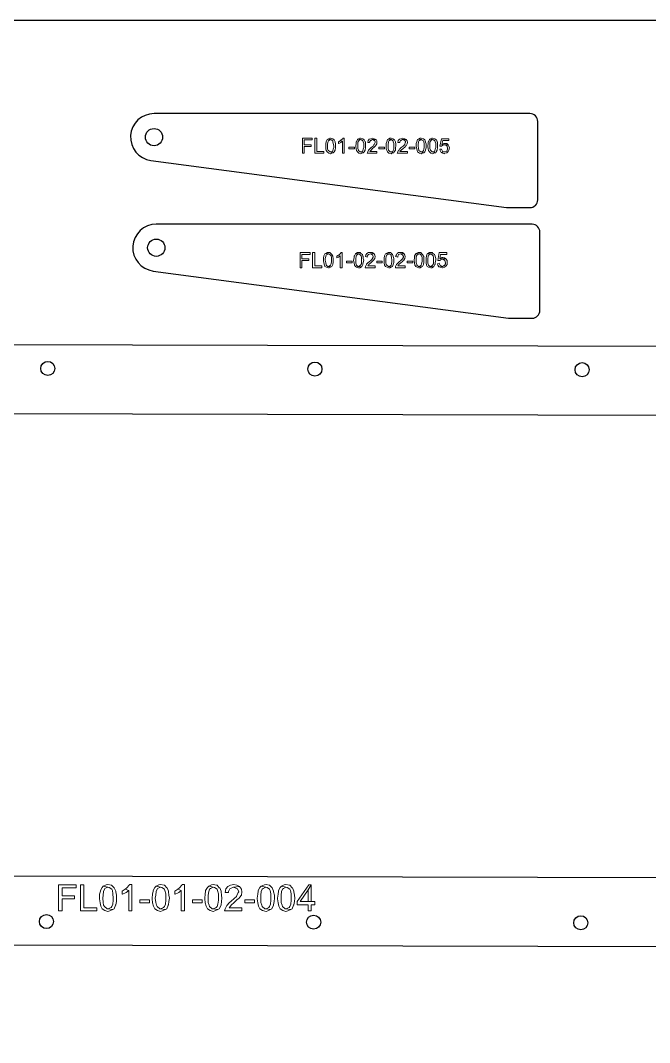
# Model space of a CAD drawing. Header units: millimetres. Extents: x 977 to 12288, y -94 to 5752.
# Drawn here: x 3101 to 3503, y 1207 to 1859 of the extents above; entities that cross this region are included whole.
import ezdxf

# ---------------------------------------------------------------- set-up
doc = ezdxf.new("R2010")
doc.units = ezdxf.units.MM

msp = doc.modelspace()

# ---------------------------------------------------------------- linework, layer by layer
at = {"color": 7, "linetype": 'Continuous', "lineweight": 25}
for p, q in [((3426.73050731, 1799.53719678), (3186.73050731, 1799.53719678)), ((3431.73050731, 1744.53719678), (3431.73050731, 1794.53719678)), ((3184.75659624, 1769.66764147), (3411.73050731, 1739.53719678)), ((3411.73050731, 1739.53719678), (3426.73050731, 1739.53719678)), ((3428.17202571, 1728.94199009), (3188.17202571, 1728.94199009)), ((3433.17202571, 1673.94199009), (3433.17202571, 1723.94199009)), ((3186.19811465, 1699.07243478), (3413.17202571, 1668.94199009)), ((3413.17202571, 1668.94199009), (3428.17202571, 1668.94199009)), ((3640.72123993, 1650.64491551), (2772.72366534, 1652.69686653)), ((3596.61734693, 1606.74905441), (2816.61952644, 1608.59297352)), ((2815.92214678, 1313.59379783), (3595.91996726, 1311.74987871)), ((2771.81825377, 1269.69793672), (3639.81582836, 1267.64598571))]:
    msp.add_line(p, q, dxfattribs=at)
msp.add_lwpolyline([(4483.71602095, 1859.03641665), (2673.53475737, 1859.03641665), (2673.53475737, 1206.52011083)])
at = {"color": 4, "lineweight": 0}
for points in [[(3287.64730736, 1783.84124262), (3281.44250691, 1783.84124262), (3281.44250691, 1774.25200556), (3282.57065244, 1774.25200556), (3282.57065244, 1778.48255132), (3287.08323459, 1778.48255132), (3287.08323459, 1779.61069686), (3282.57065244, 1779.61069686), (3282.57065244, 1782.71309709), (3287.64730736, 1782.71309709)], [(3290.74970758, 1783.84124262), (3289.33952566, 1783.84124262), (3289.33952566, 1774.25200556), (3295.26228973, 1774.25200556), (3295.26228973, 1775.3801511), (3290.74970758, 1775.3801511)], [(3297.80061719, 1783.27716985), (3297.23654442, 1782.99513347), (3296.67247165, 1781.58495155), (3296.67247165, 1781.58495155), (3296.39043526, 1780.45680601), (3296.39043526, 1779.04662409), (3296.39043526, 1778.48255132), (3296.39043526, 1777.0723694), (3296.67247165, 1775.94422387), (3297.23654442, 1775.09811471), (3298.36468995, 1774.25200556), (3299.49283549, 1773.96996918), (3300.05690826, 1774.25200556), (3301.1850538, 1774.53404195), (3299.49283549, 1775.09811471), (3299.21079911, 1775.09811471), (3298.08265357, 1775.94422387), (3297.80061719, 1776.22626025), (3297.5185808, 1777.35440579), (3297.5185808, 1779.04662409), (3297.5185808, 1779.89273325), (3297.80061719, 1781.30291517), (3298.08265357, 1782.14902432), (3298.36468995, 1782.4310607), (3299.49283549, 1782.99513347)], [(3299.49283549, 1783.84124262), (3298.92876272, 1783.84124262), (3297.80061719, 1783.27716985), (3299.49283549, 1782.99513347), (3299.77487187, 1782.71309709), (3300.90301741, 1782.14902432), (3300.90301741, 1781.58495155), (3301.1850538, 1780.45680601), (3301.46709018, 1779.04662409), (3301.46709018, 1777.91847856), (3301.1850538, 1776.79033302), (3300.90301741, 1775.94422387), (3300.62098103, 1775.3801511), (3299.49283549, 1775.09811471), (3301.1850538, 1774.53404195), (3301.74912656, 1775.09811471), (3302.31319933, 1776.22626025), (3302.31319933, 1776.50829664), (3302.59523572, 1777.63644217), (3302.59523572, 1779.04662409), (3302.59523572, 1780.17476963), (3302.31319933, 1781.30291517), (3302.31319933, 1781.58495155), (3301.74912656, 1782.71309709), (3301.74912656, 1782.71309709), (3300.90301741, 1783.55920624), (3300.62098103, 1783.55920624)], [(3305.69763594, 1782.14902432), (3304.56949041, 1781.58495155), (3304.56949041, 1780.45680601), (3304.85152679, 1780.45680601), (3305.97967233, 1781.02087878), (3305.97967233, 1781.02087878), (3307.10781786, 1781.86698793)], [(3308.2359634, 1783.84124262), (3307.38985425, 1783.84124262), (3307.38985425, 1783.55920624), (3306.26170871, 1782.71309709), (3305.69763594, 1782.14902432), (3307.10781786, 1781.86698793), (3307.10781786, 1774.25200556), (3308.2359634, 1774.25200556)], [(3316.97909131, 1783.27716985), (3316.69705492, 1782.99513347), (3316.13298215, 1781.58495155), (3315.85094577, 1781.58495155), (3315.85094577, 1780.45680601), (3315.56890939, 1779.04662409), (3315.56890939, 1778.48255132), (3315.85094577, 1777.0723694), (3316.13298215, 1775.94422387), (3316.69705492, 1775.09811471), (3317.54316408, 1774.25200556), (3318.67130961, 1773.96996918), (3319.51741876, 1774.25200556), (3320.36352792, 1774.53404195), (3318.67130961, 1775.09811471), (3318.38927323, 1775.09811471), (3317.26112769, 1775.94422387), (3317.26112769, 1776.22626025), (3316.97909131, 1777.35440579), (3316.97909131, 1779.04662409), (3316.97909131, 1779.89273325), (3316.97909131, 1781.30291517), (3317.54316408, 1782.14902432), (3317.54316408, 1782.4310607), (3318.67130961, 1782.99513347)], [(3318.67130961, 1783.84124262), (3318.10723684, 1783.84124262), (3316.97909131, 1783.27716985), (3318.67130961, 1782.99513347), (3319.23538238, 1782.71309709), (3320.08149153, 1782.14902432), (3320.36352792, 1781.58495155), (3320.6455643, 1780.45680601), (3320.6455643, 1779.04662409), (3320.6455643, 1777.91847856), (3320.36352792, 1776.79033302), (3320.08149153, 1775.94422387), (3319.79945515, 1775.3801511), (3318.67130961, 1775.09811471), (3320.36352792, 1774.53404195), (3320.92760069, 1775.09811471), (3321.49167345, 1776.22626025), (3321.49167345, 1776.50829664), (3321.77370984, 1777.63644217), (3321.77370984, 1779.04662409), (3321.77370984, 1780.17476963), (3321.77370984, 1781.30291517), (3321.49167345, 1781.58495155), (3320.92760069, 1782.71309709), (3320.92760069, 1782.71309709), (3320.08149153, 1783.55920624), (3320.08149153, 1783.55920624)], [(3328.54258306, 1782.99513347), (3326.28629198, 1782.99513347), (3326.56832837, 1782.99513347), (3327.41443752, 1782.4310607), (3327.6964739, 1782.4310607), (3327.97851029, 1781.30291517), (3327.97851029, 1781.02087878), (3327.41443752, 1779.89273325), (3327.13240114, 1779.61069686), (3326.56832837, 1778.76458771), (3325.44018283, 1777.91847856), (3324.59407368, 1777.0723694), (3323.74796453, 1776.22626025), (3323.74796453, 1776.22626025), (3323.18389176, 1775.09811471), (3322.90185537, 1774.25200556), (3329.10665583, 1774.25200556), (3329.10665583, 1775.3801511), (3324.59407368, 1775.3801511), (3325.15814645, 1775.94422387), (3325.44018283, 1776.22626025), (3326.28629198, 1777.35440579), (3326.28629198, 1777.35440579), (3327.41443752, 1778.20051494), (3328.26054667, 1779.04662409), (3328.26054667, 1779.04662409), (3329.10665583, 1780.17476963), (3329.10665583, 1781.30291517), (3329.10665583, 1782.14902432)], [(3326.28629198, 1783.84124262), (3325.15814645, 1783.55920624), (3324.03000091, 1783.27716985), (3323.46592814, 1782.4310607), (3323.18389176, 1781.02087878), (3324.31203729, 1781.02087878), (3324.31203729, 1781.30291517), (3324.87611006, 1782.4310607), (3325.15814645, 1782.4310607), (3326.28629198, 1782.99513347), (3328.54258306, 1782.99513347), (3327.41443752, 1783.55920624)], [(3336.43960181, 1783.27716985), (3335.87552904, 1782.99513347), (3335.31145628, 1781.58495155), (3335.31145628, 1781.58495155), (3335.02941989, 1780.45680601), (3335.02941989, 1779.04662409), (3335.02941989, 1778.48255132), (3335.02941989, 1777.0723694), (3335.31145628, 1775.94422387), (3335.87552904, 1775.09811471), (3336.7216382, 1774.25200556), (3338.13182012, 1773.96996918), (3338.69589289, 1774.25200556), (3339.82403842, 1774.53404195), (3338.13182012, 1775.09811471), (3337.56774735, 1775.09811471), (3336.7216382, 1775.94422387), (3336.43960181, 1776.22626025), (3336.15756543, 1777.35440579), (3336.15756543, 1779.04662409), (3336.15756543, 1779.89273325), (3336.43960181, 1781.30291517), (3336.7216382, 1782.14902432), (3337.00367458, 1782.4310607), (3338.13182012, 1782.99513347)], [(3338.13182012, 1783.84124262), (3337.28571097, 1783.84124262), (3336.43960181, 1783.27716985), (3338.13182012, 1782.99513347), (3338.4138565, 1782.71309709), (3339.54200204, 1782.14902432), (3339.54200204, 1781.58495155), (3339.82403842, 1780.45680601), (3339.82403842, 1779.04662409), (3339.82403842, 1777.91847856), (3339.82403842, 1776.79033302), (3339.54200204, 1775.94422387), (3339.25996565, 1775.3801511), (3338.13182012, 1775.09811471), (3339.82403842, 1774.53404195), (3340.10607481, 1775.09811471), (3340.95218396, 1776.22626025), (3340.95218396, 1776.50829664), (3340.95218396, 1777.63644217), (3341.23422034, 1779.04662409), (3341.23422034, 1780.17476963), (3340.95218396, 1781.30291517), (3340.95218396, 1781.58495155), (3340.38811119, 1782.71309709), (3340.38811119, 1782.71309709), (3339.25996565, 1783.55920624), (3339.25996565, 1783.55920624)], [(3347.72105718, 1782.99513347), (3345.46476611, 1782.99513347), (3345.74680249, 1782.99513347), (3346.87494803, 1782.4310607), (3346.87494803, 1782.4310607), (3347.43902079, 1781.30291517), (3347.15698441, 1781.02087878), (3346.87494803, 1779.89273325), (3346.59291164, 1779.61069686), (3345.74680249, 1778.76458771), (3344.61865695, 1777.91847856), (3343.7725478, 1777.0723694), (3343.20847503, 1776.22626025), (3342.92643865, 1776.22626025), (3342.36236588, 1775.09811471), (3342.0803295, 1774.25200556), (3348.56716633, 1774.25200556), (3348.56716633, 1775.3801511), (3343.7725478, 1775.3801511), (3344.33662057, 1775.94422387), (3344.61865695, 1776.22626025), (3345.74680249, 1777.35440579), (3345.74680249, 1777.35440579), (3346.87494803, 1778.20051494), (3347.43902079, 1779.04662409), (3347.72105718, 1779.04662409), (3348.28512995, 1780.17476963), (3348.56716633, 1781.30291517), (3348.28512995, 1782.14902432)], [(3345.46476611, 1783.84124262), (3344.33662057, 1783.55920624), (3343.49051142, 1783.27716985), (3342.64440226, 1782.4310607), (3342.36236588, 1781.02087878), (3343.7725478, 1781.02087878), (3343.7725478, 1781.30291517), (3344.05458418, 1782.4310607), (3344.33662057, 1782.4310607), (3345.46476611, 1782.99513347), (3347.72105718, 1782.99513347), (3346.87494803, 1783.55920624)], [(3355.61807593, 1783.27716985), (3355.05400317, 1782.99513347), (3354.4899304, 1781.58495155), (3354.4899304, 1781.58495155), (3354.20789401, 1780.45680601), (3354.20789401, 1779.04662409), (3354.20789401, 1778.48255132), (3354.4899304, 1777.0723694), (3354.77196678, 1775.94422387), (3355.05400317, 1775.09811471), (3356.1821487, 1774.25200556), (3357.31029424, 1773.96996918), (3357.87436701, 1774.25200556), (3359.00251254, 1774.53404195), (3357.31029424, 1775.09811471), (3357.02825786, 1775.09811471), (3355.90011232, 1775.94422387), (3355.90011232, 1776.22626025), (3355.61807593, 1777.35440579), (3355.33603955, 1779.04662409), (3355.33603955, 1779.89273325), (3355.61807593, 1781.30291517), (3355.90011232, 1782.14902432), (3356.1821487, 1782.4310607), (3357.31029424, 1782.99513347)], [(3357.31029424, 1783.84124262), (3356.74622147, 1783.84124262), (3355.61807593, 1783.27716985), (3357.31029424, 1782.99513347), (3357.59233062, 1782.71309709), (3358.72047616, 1782.14902432), (3359.00251254, 1781.58495155), (3359.28454893, 1780.45680601), (3359.28454893, 1779.04662409), (3359.28454893, 1777.91847856), (3359.00251254, 1776.79033302), (3358.72047616, 1775.94422387), (3358.43843978, 1775.3801511), (3357.31029424, 1775.09811471), (3359.00251254, 1774.53404195), (3359.56658531, 1775.09811471), (3360.13065808, 1776.22626025), (3360.13065808, 1776.50829664), (3360.41269446, 1777.63644217), (3360.41269446, 1779.04662409), (3360.41269446, 1780.17476963), (3360.13065808, 1781.30291517), (3360.13065808, 1781.58495155), (3359.56658531, 1782.71309709), (3359.56658531, 1782.71309709), (3358.72047616, 1783.55920624), (3358.43843978, 1783.55920624)], [(3362.95102192, 1783.27716985), (3362.66898554, 1782.99513347), (3362.10491277, 1781.58495155), (3361.82287639, 1781.58495155), (3361.82287639, 1780.45680601), (3361.54084, 1779.04662409), (3361.54084, 1778.48255132), (3361.82287639, 1777.0723694), (3362.10491277, 1775.94422387), (3362.66898554, 1775.09811471), (3363.51509469, 1774.25200556), (3364.64324023, 1773.96996918), (3365.48934938, 1774.25200556), (3366.61749492, 1774.53404195), (3364.64324023, 1775.09811471), (3364.36120384, 1775.09811471), (3363.51509469, 1775.94422387), (3363.23305831, 1776.22626025), (3362.95102192, 1777.35440579), (3362.95102192, 1779.04662409), (3362.95102192, 1779.89273325), (3362.95102192, 1781.30291517), (3363.51509469, 1782.14902432), (3363.51509469, 1782.4310607), (3364.64324023, 1782.99513347)], [(3364.64324023, 1783.84124262), (3364.07916746, 1783.84124262), (3362.95102192, 1783.27716985), (3364.64324023, 1782.99513347), (3365.207313, 1782.71309709), (3366.05342215, 1782.14902432), (3366.33545853, 1781.58495155), (3366.61749492, 1780.45680601), (3366.61749492, 1779.04662409), (3366.61749492, 1777.91847856), (3366.33545853, 1776.79033302), (3366.05342215, 1775.94422387), (3365.77138576, 1775.3801511), (3364.64324023, 1775.09811471), (3366.61749492, 1774.53404195), (3366.8995313, 1775.09811471), (3367.46360407, 1776.22626025), (3367.46360407, 1776.50829664), (3367.74564045, 1777.63644217), (3367.74564045, 1779.04662409), (3367.74564045, 1780.17476963), (3367.74564045, 1781.30291517), (3367.46360407, 1781.58495155), (3367.18156768, 1782.71309709), (3366.8995313, 1782.71309709), (3366.05342215, 1783.55920624), (3366.05342215, 1783.55920624)], [(3375.07858644, 1783.55920624), (3370.28396791, 1783.55920624), (3369.15582237, 1778.76458771), (3370.28396791, 1778.76458771), (3371.13007706, 1779.32866048), (3372.2582226, 1779.61069686), (3374.51451367, 1779.61069686), (3370.56600429, 1779.89273325), (3371.13007706, 1782.4310607), (3375.07858644, 1782.4310607)], [(3311.05632724, 1777.0723694), (3311.05632724, 1778.20051494), (3314.72280023, 1778.20051494), (3314.72280023, 1777.0723694), (3311.05632724, 1777.0723694)], [(3330.23480136, 1777.0723694), (3330.23480136, 1778.20051494), (3333.90127436, 1778.20051494), (3333.90127436, 1777.0723694), (3330.23480136, 1777.0723694)], [(3349.69531187, 1777.0723694), (3349.69531187, 1778.20051494), (3353.36178486, 1778.20051494), (3353.36178486, 1777.0723694), (3349.69531187, 1777.0723694)], [(3370.28396791, 1776.79033302), (3369.15582237, 1776.79033302), (3369.43785876, 1775.94422387), (3370.00193153, 1774.81607833), (3372.2582226, 1775.09811471), (3371.97618621, 1775.09811471), (3370.84804068, 1775.3801511), (3370.84804068, 1775.66218748)], [(3374.51451367, 1779.61069686), (3372.2582226, 1779.61069686), (3372.54025898, 1779.61069686), (3373.66840452, 1779.04662409), (3373.9504409, 1778.76458771), (3374.23247729, 1777.35440579), (3374.23247729, 1776.79033302), (3373.66840452, 1775.66218748), (3373.38636814, 1775.3801511), (3372.2582226, 1775.09811471), (3370.00193153, 1774.81607833), (3370.84804068, 1774.25200556), (3372.2582226, 1773.96996918), (3372.54025898, 1774.25200556), (3373.66840452, 1774.53404195), (3374.51451367, 1775.3801511), (3375.07858644, 1776.22626025), (3375.36062282, 1777.63644217), (3375.07858644, 1778.76458771)], [(3372.54025898, 1780.45680601), (3371.69414983, 1780.45680601), (3370.56600429, 1779.89273325), (3374.51451367, 1779.61069686), (3373.66840452, 1780.45680601)], [(3286.51916182, 1710.79381913), (3280.03232498, 1710.79381913), (3280.03232498, 1701.20458207), (3281.16047052, 1701.20458207), (3281.16047052, 1705.71716422), (3285.67305267, 1705.71716422), (3285.67305267, 1706.84530975), (3281.16047052, 1706.84530975), (3281.16047052, 1709.66567359), (3286.51916182, 1709.66567359)], [(3289.33952566, 1710.79381913), (3287.92934374, 1710.79381913), (3287.92934374, 1701.20458207), (3293.85210781, 1701.20458207), (3293.85210781, 1702.33272761), (3289.33952566, 1702.33272761)], [(3296.39043526, 1710.22974636), (3295.8263625, 1709.94770998), (3295.26228973, 1708.81956444), (3295.26228973, 1708.53752806), (3294.98025334, 1707.40938252), (3294.98025334, 1705.9992006), (3294.98025334, 1705.71716422), (3295.26228973, 1704.3069823), (3295.54432611, 1702.89680037), (3295.8263625, 1702.05069122), (3296.95450803, 1701.48661845), (3298.08265357, 1701.20458207), (3298.64672634, 1701.20458207), (3299.77487187, 1701.76865484), (3298.08265357, 1702.05069122), (3297.80061719, 1702.05069122), (3296.67247165, 1702.89680037), (3296.67247165, 1703.17883676), (3296.39043526, 1704.3069823), (3296.10839888, 1705.9992006), (3296.10839888, 1707.12734614), (3296.39043526, 1708.25549167), (3296.67247165, 1709.38363721), (3296.95450803, 1709.38363721), (3298.08265357, 1709.94770998)], [(3298.08265357, 1710.79381913), (3297.5185808, 1710.79381913), (3296.39043526, 1710.22974636), (3298.08265357, 1709.94770998), (3298.36468995, 1709.94770998), (3299.49283549, 1709.10160083), (3299.77487187, 1708.81956444), (3300.05690826, 1707.69141891), (3300.05690826, 1705.9992006), (3300.05690826, 1705.15309145), (3299.77487187, 1703.74290953), (3299.49283549, 1702.89680037), (3299.21079911, 1702.61476399), (3298.08265357, 1702.05069122), (3299.77487187, 1701.76865484), (3300.33894464, 1702.05069122), (3300.90301741, 1703.17883676), (3300.90301741, 1703.46087314), (3301.1850538, 1704.58901868), (3301.1850538, 1705.9992006), (3301.1850538, 1707.12734614), (3300.90301741, 1708.25549167), (3300.90301741, 1708.53752806), (3300.33894464, 1709.66567359), (3300.33894464, 1709.66567359), (3299.49283549, 1710.51178275), (3299.21079911, 1710.79381913)], [(3306.82578148, 1710.79381913), (3305.97967233, 1710.79381913), (3305.97967233, 1710.51178275), (3305.13356317, 1709.66567359), (3304.56949041, 1709.10160083), (3305.69763594, 1708.81956444), (3305.69763594, 1701.20458207), (3306.82578148, 1701.20458207)], [(3315.56890939, 1710.22974636), (3315.286873, 1709.94770998), (3314.72280023, 1708.81956444), (3314.44076385, 1708.53752806), (3314.44076385, 1707.40938252), (3314.15872747, 1705.9992006), (3314.15872747, 1705.71716422), (3314.44076385, 1704.3069823), (3314.72280023, 1702.89680037), (3315.286873, 1702.05069122), (3316.13298215, 1701.48661845), (3317.26112769, 1701.20458207), (3318.10723684, 1701.20458207), (3319.23538238, 1701.76865484), (3317.26112769, 1702.05069122), (3316.97909131, 1702.05069122), (3316.13298215, 1702.89680037), (3315.85094577, 1703.17883676), (3315.56890939, 1704.3069823), (3315.56890939, 1705.9992006), (3315.56890939, 1707.12734614), (3315.85094577, 1708.25549167), (3316.13298215, 1709.38363721), (3316.41501854, 1709.38363721), (3317.26112769, 1709.94770998)], [(3317.26112769, 1710.79381913), (3316.69705492, 1710.79381913), (3315.56890939, 1710.22974636), (3317.26112769, 1709.94770998), (3317.82520046, 1709.94770998), (3318.67130961, 1709.10160083), (3318.953346, 1708.81956444), (3319.23538238, 1707.69141891), (3319.23538238, 1705.9992006), (3319.23538238, 1705.15309145), (3319.23538238, 1703.74290953), (3318.67130961, 1702.89680037), (3318.38927323, 1702.61476399), (3317.26112769, 1702.05069122), (3319.23538238, 1701.76865484), (3319.51741876, 1702.05069122), (3320.08149153, 1703.17883676), (3320.08149153, 1703.46087314), (3320.36352792, 1704.58901868), (3320.6455643, 1705.9992006), (3320.36352792, 1707.12734614), (3320.36352792, 1708.25549167), (3320.08149153, 1708.53752806), (3319.79945515, 1709.66567359), (3319.79945515, 1709.66567359), (3318.67130961, 1710.51178275), (3318.67130961, 1710.79381913)], [(3327.13240114, 1710.22974636), (3324.87611006, 1709.94770998), (3325.15814645, 1709.94770998), (3326.28629198, 1709.38363721), (3326.28629198, 1709.38363721), (3326.56832837, 1708.25549167), (3326.56832837, 1707.97345529), (3326.0042556, 1706.84530975), (3326.0042556, 1706.56327337), (3325.15814645, 1705.71716422), (3324.03000091, 1704.87105506), (3323.18389176, 1704.3069823), (3322.33778261, 1703.46087314), (3322.33778261, 1703.17883676), (3321.77370984, 1702.05069122), (3321.49167345, 1701.20458207), (3327.97851029, 1701.20458207), (3327.97851029, 1702.33272761), (3323.18389176, 1702.33272761), (3323.74796453, 1703.17883676), (3324.03000091, 1703.46087314), (3325.15814645, 1704.3069823), (3325.15814645, 1704.3069823), (3326.0042556, 1705.15309145), (3326.85036475, 1705.9992006), (3326.85036475, 1705.9992006), (3327.6964739, 1707.12734614), (3327.97851029, 1708.25549167), (3327.6964739, 1709.10160083)], [(3324.87611006, 1710.79381913), (3323.74796453, 1710.79381913), (3322.61981899, 1710.22974636), (3322.05574622, 1709.38363721), (3321.77370984, 1708.25549167), (3322.90185537, 1707.97345529), (3322.90185537, 1708.53752806), (3323.46592814, 1709.38363721), (3323.74796453, 1709.66567359), (3324.87611006, 1709.94770998), (3327.13240114, 1710.22974636), (3326.0042556, 1710.79381913)], [(3335.02941989, 1710.22974636), (3334.46534712, 1709.94770998), (3333.90127436, 1708.81956444), (3333.90127436, 1708.53752806), (3333.61923797, 1707.40938252), (3333.61923797, 1705.9992006), (3333.61923797, 1705.71716422), (3333.61923797, 1704.3069823), (3333.90127436, 1702.89680037), (3334.46534712, 1702.05069122), (3335.59349266, 1701.48661845), (3336.7216382, 1701.20458207), (3337.28571097, 1701.20458207), (3338.4138565, 1701.76865484), (3336.7216382, 1702.05069122), (3336.43960181, 1702.05069122), (3335.31145628, 1702.89680037), (3335.02941989, 1703.17883676), (3334.74738351, 1704.3069823), (3334.74738351, 1705.9992006), (3334.74738351, 1707.12734614), (3335.02941989, 1708.25549167), (3335.31145628, 1709.38363721), (3335.59349266, 1709.38363721), (3336.7216382, 1709.94770998)], [(3336.7216382, 1710.79381913), (3336.15756543, 1710.79381913), (3335.02941989, 1710.22974636), (3336.7216382, 1709.94770998), (3337.00367458, 1709.94770998), (3338.13182012, 1709.10160083), (3338.13182012, 1708.81956444), (3338.4138565, 1707.69141891), (3338.69589289, 1705.9992006), (3338.69589289, 1705.15309145), (3338.4138565, 1703.74290953), (3338.13182012, 1702.89680037), (3337.84978373, 1702.61476399), (3336.7216382, 1702.05069122), (3338.4138565, 1701.76865484), (3338.97792927, 1702.05069122), (3339.54200204, 1703.17883676), (3339.54200204, 1703.46087314), (3339.82403842, 1704.58901868), (3339.82403842, 1705.9992006), (3339.82403842, 1707.12734614), (3339.54200204, 1708.25549167), (3339.54200204, 1708.53752806), (3338.97792927, 1709.66567359), (3338.97792927, 1709.66567359), (3338.13182012, 1710.51178275), (3337.84978373, 1710.79381913)], [(3344.05458418, 1710.79381913), (3342.92643865, 1710.79381913), (3342.0803295, 1710.22974636), (3341.51625673, 1709.38363721), (3340.95218396, 1708.25549167), (3342.36236588, 1707.97345529), (3342.36236588, 1708.53752806), (3342.92643865, 1709.38363721), (3342.92643865, 1709.66567359), (3344.05458418, 1709.94770998), (3346.31087526, 1710.22974636), (3345.46476611, 1710.79381913)], [(3346.31087526, 1710.22974636), (3344.05458418, 1709.94770998), (3344.33662057, 1709.94770998), (3345.46476611, 1709.38363721), (3345.46476611, 1709.38363721), (3346.02883887, 1708.25549167), (3346.02883887, 1707.97345529), (3345.46476611, 1706.84530975), (3345.18272972, 1706.56327337), (3344.33662057, 1705.71716422), (3343.20847503, 1704.87105506), (3342.64440226, 1704.3069823), (3341.79829311, 1703.46087314), (3341.51625673, 1703.17883676), (3340.95218396, 1702.05069122), (3340.95218396, 1701.20458207), (3347.15698441, 1701.20458207), (3347.15698441, 1702.33272761), (3342.36236588, 1702.33272761), (3342.92643865, 1703.17883676), (3343.20847503, 1703.46087314), (3344.33662057, 1704.3069823), (3344.33662057, 1704.3069823), (3345.46476611, 1705.15309145), (3346.02883887, 1705.9992006), (3346.31087526, 1705.9992006), (3346.87494803, 1707.12734614), (3347.15698441, 1708.25549167), (3346.87494803, 1709.10160083)], [(3354.20789401, 1710.22974636), (3353.92585763, 1709.94770998), (3353.07974848, 1708.81956444), (3353.07974848, 1708.53752806), (3353.07974848, 1707.40938252), (3352.79771209, 1705.9992006), (3352.79771209, 1705.71716422), (3353.07974848, 1704.3069823), (3353.36178486, 1702.89680037), (3353.92585763, 1702.05069122), (3354.77196678, 1701.48661845), (3355.90011232, 1701.20458207), (3356.74622147, 1701.20458207), (3357.59233062, 1701.76865484), (3355.90011232, 1702.05069122), (3355.61807593, 1702.05069122), (3354.4899304, 1702.89680037), (3354.4899304, 1703.17883676), (3354.20789401, 1704.3069823), (3354.20789401, 1705.9992006), (3354.20789401, 1707.12734614), (3354.20789401, 1708.25549167), (3354.77196678, 1709.38363721), (3354.77196678, 1709.38363721), (3355.90011232, 1709.94770998)], [(3355.90011232, 1710.79381913), (3355.33603955, 1710.79381913), (3354.20789401, 1710.22974636), (3355.90011232, 1709.94770998), (3356.46418509, 1709.94770998), (3357.31029424, 1709.10160083), (3357.59233062, 1708.81956444), (3357.87436701, 1707.69141891), (3357.87436701, 1705.9992006), (3357.87436701, 1705.15309145), (3357.59233062, 1703.74290953), (3357.31029424, 1702.89680037), (3357.02825786, 1702.61476399), (3355.90011232, 1702.05069122), (3357.59233062, 1701.76865484), (3358.15640339, 1702.05069122), (3358.72047616, 1703.17883676), (3358.72047616, 1703.46087314), (3359.00251254, 1704.58901868), (3359.00251254, 1705.9992006), (3359.00251254, 1707.12734614), (3359.00251254, 1708.25549167), (3358.72047616, 1708.53752806), (3358.15640339, 1709.66567359), (3358.15640339, 1709.66567359), (3357.31029424, 1710.51178275), (3357.31029424, 1710.79381913)], [(3361.54084, 1710.22974636), (3361.25880362, 1709.94770998), (3360.69473085, 1708.81956444), (3360.69473085, 1708.53752806), (3360.41269446, 1707.40938252), (3360.41269446, 1705.9992006), (3360.41269446, 1705.71716422), (3360.41269446, 1704.3069823), (3360.69473085, 1702.89680037), (3361.25880362, 1702.05069122), (3362.10491277, 1701.48661845), (3363.51509469, 1701.20458207), (3364.07916746, 1701.20458207), (3365.207313, 1701.76865484), (3363.51509469, 1702.05069122), (3362.95102192, 1702.05069122), (3362.10491277, 1702.89680037), (3361.82287639, 1703.17883676), (3361.54084, 1704.3069823), (3361.54084, 1705.9992006), (3361.54084, 1707.12734614), (3361.82287639, 1708.25549167), (3362.10491277, 1709.38363721), (3362.38694915, 1709.38363721), (3363.51509469, 1709.94770998)], [(3363.51509469, 1710.79381913), (3362.66898554, 1710.79381913), (3361.54084, 1710.22974636), (3363.51509469, 1709.94770998), (3363.79713107, 1709.94770998), (3364.64324023, 1709.10160083), (3364.92527661, 1708.81956444), (3365.207313, 1707.69141891), (3365.207313, 1705.9992006), (3365.207313, 1705.15309145), (3365.207313, 1703.74290953), (3364.64324023, 1702.89680037), (3364.36120384, 1702.61476399), (3363.51509469, 1702.05069122), (3365.207313, 1701.76865484), (3365.48934938, 1702.05069122), (3366.05342215, 1703.17883676), (3366.33545853, 1703.46087314), (3366.33545853, 1704.58901868), (3366.61749492, 1705.9992006), (3366.61749492, 1707.12734614), (3366.33545853, 1708.25549167), (3366.33545853, 1708.53752806), (3365.77138576, 1709.66567359), (3365.77138576, 1709.66567359), (3364.64324023, 1710.51178275), (3364.64324023, 1710.79381913)], [(3373.66840452, 1710.79381913), (3368.87378599, 1710.79381913), (3368.02767684, 1705.71716422), (3369.15582237, 1705.71716422), (3369.71989514, 1706.28123698), (3370.84804068, 1706.56327337), (3373.10433175, 1706.84530975), (3369.15582237, 1707.12734614), (3369.71989514, 1709.66567359), (3373.66840452, 1709.66567359)], [(3304.56949041, 1709.10160083), (3303.44134487, 1708.53752806), (3303.44134487, 1707.40938252), (3303.44134487, 1707.40938252), (3304.56949041, 1707.97345529), (3304.56949041, 1707.97345529), (3305.69763594, 1708.81956444)], [(3309.64614532, 1704.3069823), (3309.64614532, 1705.43512783), (3313.31261831, 1705.43512783), (3313.31261831, 1704.3069823), (3309.64614532, 1704.3069823)], [(3329.10665583, 1704.3069823), (3329.10665583, 1705.43512783), (3332.49109243, 1705.43512783), (3332.49109243, 1704.3069823), (3329.10665583, 1704.3069823)], [(3348.28512995, 1704.3069823), (3348.28512995, 1705.43512783), (3351.95160294, 1705.43512783), (3351.95160294, 1704.3069823), (3348.28512995, 1704.3069823)], [(3368.87378599, 1704.02494591), (3367.74564045, 1703.74290953), (3368.02767684, 1702.89680037), (3368.5917496, 1701.76865484), (3370.84804068, 1702.05069122), (3370.84804068, 1702.05069122), (3369.71989514, 1702.61476399), (3369.43785876, 1702.61476399)], [(3373.10433175, 1706.84530975), (3370.84804068, 1706.56327337), (3371.13007706, 1706.56327337), (3372.2582226, 1705.9992006), (3372.54025898, 1705.71716422), (3372.82229537, 1704.3069823), (3372.82229537, 1703.74290953), (3372.2582226, 1702.61476399), (3371.97618621, 1702.61476399), (3370.84804068, 1702.05069122), (3368.5917496, 1701.76865484), (3369.43785876, 1701.48661845), (3370.84804068, 1701.20458207), (3371.13007706, 1701.20458207), (3372.2582226, 1701.48661845), (3373.38636814, 1702.33272761), (3373.9504409, 1703.17883676), (3373.9504409, 1704.58901868), (3373.9504409, 1705.71716422)], [(3371.13007706, 1707.69141891), (3370.56600429, 1707.69141891), (3369.15582237, 1707.12734614), (3373.10433175, 1706.84530975), (3372.2582226, 1707.40938252)], [(3137.03987823, 1307.19975343), (3125.75842286, 1307.19975343), (3125.75842286, 1290.55960676), (3128.01471393, 1290.55960676), (3128.01471393, 1298.17458913), (3135.91173269, 1298.17458913), (3135.91173269, 1300.14884382), (3128.01471393, 1300.14884382), (3128.01471393, 1305.22549874), (3137.03987823, 1305.22549874)], [(3141.83449676, 1307.19975343), (3139.86024207, 1307.19975343), (3139.86024207, 1290.55960676), (3150.29558828, 1290.55960676), (3150.29558828, 1292.53386145), (3141.83449676, 1292.53386145)], [(3154.24409766, 1306.35364427), (3153.68002489, 1305.50753512), (3152.55187935, 1303.53328043), (3152.55187935, 1303.25124405), (3151.98780659, 1301.27698936), (3151.98780659, 1298.7386619), (3151.98780659, 1298.17458913), (3152.26984297, 1295.63626168), (3152.83391574, 1293.66200699), (3153.68002489, 1291.96978868), (3155.37224319, 1290.84164315), (3157.34649788, 1290.27757038), (3158.47464342, 1290.55960676), (3160.44889811, 1291.40571591), (3157.34649788, 1291.96978868), (3156.78242512, 1291.96978868), (3155.09020681, 1293.3799706), (3154.52613404, 1294.22607976), (3154.24409766, 1295.91829806), (3153.96206127, 1298.7386619), (3154.24409766, 1300.71291659), (3154.52613404, 1302.96920766), (3155.09020681, 1304.37938958), (3155.37224319, 1304.94346235), (3157.34649788, 1305.78957151)], [(3157.34649788, 1307.48178981), (3156.21835235, 1307.19975343), (3154.24409766, 1306.35364427), (3157.34649788, 1305.78957151), (3158.19260704, 1305.50753512), (3159.88482534, 1304.37938958), (3160.16686173, 1303.53328043), (3160.44889811, 1301.55902574), (3160.73093449, 1298.7386619), (3160.73093449, 1297.32847998), (3160.44889811, 1294.79015252), (3159.88482534, 1293.3799706), (3159.32075257, 1292.81589783), (3157.34649788, 1291.96978868), (3160.44889811, 1291.40571591), (3161.29500726, 1291.96978868), (3162.14111641, 1294.22607976), (3162.4231528, 1294.50811614), (3162.70518918, 1296.48237083), (3162.70518918, 1298.7386619), (3162.70518918, 1300.71291659), (3162.4231528, 1302.68717128), (3162.4231528, 1303.25124405), (3161.29500726, 1305.22549874), (3161.29500726, 1305.22549874), (3159.60278896, 1306.91771704), (3159.60278896, 1306.91771704)], [(3172.57646263, 1307.48178981), (3171.16628071, 1307.48178981), (3170.88424432, 1306.91771704), (3169.4740624, 1305.22549874), (3168.34591687, 1304.37938958), (3170.60220794, 1303.53328043), (3170.60220794, 1290.55960676), (3172.57646263, 1290.55960676)], [(3188.08846376, 1306.35364427), (3187.2423546, 1305.50753512), (3186.11420907, 1303.53328043), (3186.11420907, 1303.25124405), (3185.83217268, 1301.27698936), (3185.5501363, 1298.7386619), (3185.5501363, 1298.17458913), (3185.83217268, 1295.63626168), (3186.39624545, 1293.66200699), (3187.2423546, 1291.96978868), (3188.93457291, 1290.84164315), (3190.9088276, 1290.27757038), (3192.03697313, 1290.55960676), (3194.01122782, 1291.40571591), (3190.9088276, 1291.96978868), (3190.34475483, 1291.96978868), (3188.65253652, 1293.3799706), (3188.37050014, 1294.22607976), (3187.80642737, 1295.91829806), (3187.52439099, 1298.7386619), (3187.80642737, 1300.71291659), (3188.08846376, 1302.96920766), (3188.65253652, 1304.37938958), (3188.93457291, 1304.94346235), (3190.9088276, 1305.78957151)], [(3190.9088276, 1307.48178981), (3189.78068206, 1307.19975343), (3188.08846376, 1306.35364427), (3190.9088276, 1305.78957151), (3191.75493675, 1305.50753512), (3193.44715505, 1304.37938958), (3193.72919144, 1303.53328043), (3194.29326421, 1301.55902574), (3194.29326421, 1298.7386619), (3194.29326421, 1297.32847998), (3194.01122782, 1294.79015252), (3193.44715505, 1293.3799706), (3192.88308229, 1292.81589783), (3190.9088276, 1291.96978868), (3194.01122782, 1291.40571591), (3194.85733697, 1291.96978868), (3195.70344613, 1294.22607976), (3195.98548251, 1294.50811614), (3196.2675189, 1296.48237083), (3196.54955528, 1298.7386619), (3196.2675189, 1300.71291659), (3195.98548251, 1302.68717128), (3195.98548251, 1303.25124405), (3195.13937336, 1305.22549874), (3194.85733697, 1305.22549874), (3193.44715505, 1306.91771704), (3193.16511867, 1306.91771704)], [(3206.13879234, 1307.48178981), (3204.72861042, 1307.48178981), (3204.44657404, 1306.91771704), (3203.03639211, 1305.22549874), (3201.90824658, 1304.37938958), (3204.16453765, 1303.53328043), (3204.16453765, 1290.55960676), (3206.13879234, 1290.55960676)], [(3221.65079347, 1306.35364427), (3220.80468432, 1305.50753512), (3219.67653878, 1303.53328043), (3219.67653878, 1303.25124405), (3219.39450239, 1301.27698936), (3219.11246601, 1298.7386619), (3219.11246601, 1298.17458913), (3219.39450239, 1295.63626168), (3219.95857516, 1293.66200699), (3220.80468432, 1291.96978868), (3222.49690262, 1290.84164315), (3224.47115731, 1290.27757038), (3225.59930285, 1290.55960676), (3227.57355753, 1291.40571591), (3224.47115731, 1291.96978868), (3223.90708454, 1291.96978868), (3222.21486624, 1293.3799706), (3221.93282985, 1294.22607976), (3221.36875708, 1295.91829806), (3221.36875708, 1298.7386619), (3221.36875708, 1300.71291659), (3221.65079347, 1302.96920766), (3222.21486624, 1304.37938958), (3222.778939, 1304.94346235), (3224.47115731, 1305.78957151)], [(3224.47115731, 1307.48178981), (3223.34301177, 1307.19975343), (3221.65079347, 1306.35364427), (3224.47115731, 1305.78957151), (3225.31726646, 1305.50753512), (3227.00948477, 1304.37938958), (3227.29152115, 1303.53328043), (3227.85559392, 1301.55902574), (3227.85559392, 1298.7386619), (3227.85559392, 1297.32847998), (3227.57355753, 1294.79015252), (3227.00948477, 1293.3799706), (3226.445412, 1292.81589783), (3224.47115731, 1291.96978868), (3227.57355753, 1291.40571591), (3228.41966669, 1291.96978868), (3229.54781222, 1294.22607976), (3229.54781222, 1294.50811614), (3229.82984861, 1296.48237083), (3230.11188499, 1298.7386619), (3229.82984861, 1300.71291659), (3229.54781222, 1302.68717128), (3229.54781222, 1303.25124405), (3228.70170307, 1305.22549874), (3228.41966669, 1305.22549874), (3227.00948477, 1306.91771704), (3226.72744838, 1306.91771704)], [(3241.39334036, 1306.07160789), (3237.44483098, 1305.78957151), (3238.00890375, 1305.50753512), (3239.70112205, 1304.94346235), (3239.98315844, 1304.66142597), (3240.82926759, 1302.68717128), (3240.54723121, 1302.4051349), (3239.70112205, 1300.43088021), (3239.41908567, 1299.86680744), (3238.00890375, 1298.45662552), (3236.03464906, 1296.76440721), (3234.62446714, 1295.63626168), (3233.4963216, 1294.22607976), (3233.21428522, 1293.94404337), (3232.08613968, 1291.96978868), (3231.8041033, 1290.55960676), (3242.80352228, 1290.55960676), (3242.80352228, 1292.53386145), (3234.62446714, 1292.53386145), (3235.47057629, 1293.66200699), (3236.03464906, 1294.22607976), (3238.00890375, 1295.91829806), (3238.00890375, 1295.91829806), (3239.70112205, 1297.61051637), (3241.11130397, 1298.7386619), (3241.39334036, 1299.02069829), (3242.52148589, 1300.71291659), (3242.80352228, 1302.68717128), (3242.52148589, 1304.37938958)], [(3237.72686736, 1307.48178981), (3235.47057629, 1306.91771704), (3233.77835799, 1306.07160789), (3232.65021245, 1304.66142597), (3232.08613968, 1302.4051349), (3234.34243075, 1302.4051349), (3234.34243075, 1302.96920766), (3235.18853991, 1304.66142597), (3235.47057629, 1304.94346235), (3237.44483098, 1305.78957151), (3241.39334036, 1306.07160789), (3239.70112205, 1306.91771704)], [(3255.21312318, 1306.35364427), (3254.36701403, 1305.50753512), (3253.23886849, 1303.53328043), (3253.23886849, 1303.25124405), (3252.95683211, 1301.27698936), (3252.67479572, 1298.7386619), (3252.67479572, 1298.17458913), (3252.95683211, 1295.63626168), (3253.52090488, 1293.66200699), (3254.36701403, 1291.96978868), (3256.05923233, 1290.84164315), (3258.31552341, 1290.27757038), (3259.44366894, 1290.55960676), (3261.13588725, 1291.40571591), (3258.31552341, 1291.96978868), (3257.46941425, 1291.96978868), (3255.77719595, 1293.3799706), (3255.49515956, 1294.22607976), (3254.9310868, 1295.91829806), (3254.9310868, 1298.7386619), (3254.9310868, 1300.71291659), (3255.21312318, 1302.96920766), (3255.77719595, 1304.37938958), (3256.34126872, 1304.94346235), (3258.03348702, 1305.78957151)], [(3258.31552341, 1307.48178981), (3257.18737787, 1307.19975343), (3255.21312318, 1306.35364427), (3258.03348702, 1305.78957151), (3258.87959617, 1305.50753512), (3260.57181448, 1304.37938958), (3260.85385086, 1303.53328043), (3261.41792363, 1301.55902574), (3261.41792363, 1298.7386619), (3261.41792363, 1297.32847998), (3261.13588725, 1294.79015252), (3260.57181448, 1293.3799706), (3260.00774171, 1292.81589783), (3258.31552341, 1291.96978868), (3261.13588725, 1291.40571591), (3261.9819964, 1291.96978868), (3263.11014194, 1294.22607976), (3263.11014194, 1294.50811614), (3263.39217832, 1296.48237083), (3263.6742147, 1298.7386619), (3263.6742147, 1300.71291659), (3263.11014194, 1302.68717128), (3263.11014194, 1303.25124405), (3262.26403278, 1305.22549874), (3262.26403278, 1305.22549874), (3260.57181448, 1306.91771704), (3260.28977809, 1306.91771704)], [(3268.18679685, 1306.35364427), (3267.3406877, 1305.50753512), (3266.21254216, 1303.53328043), (3266.21254216, 1303.25124405), (3265.93050578, 1301.27698936), (3265.64846939, 1298.7386619), (3265.64846939, 1298.17458913), (3265.93050578, 1295.63626168), (3266.49457855, 1293.66200699), (3267.3406877, 1291.96978868), (3269.032906, 1290.84164315), (3271.00716069, 1290.27757038), (3272.13530623, 1290.55960676), (3274.10956092, 1291.40571591), (3271.00716069, 1291.96978868), (3270.44308792, 1291.96978868), (3268.75086962, 1293.3799706), (3268.46883324, 1294.22607976), (3267.90476047, 1295.91829806), (3267.90476047, 1298.7386619), (3267.90476047, 1300.71291659), (3268.18679685, 1302.96920766), (3268.75086962, 1304.37938958), (3269.31494239, 1304.94346235), (3271.00716069, 1305.78957151)], [(3271.00716069, 1307.48178981), (3269.87901516, 1307.19975343), (3268.18679685, 1306.35364427), (3271.00716069, 1305.78957151), (3271.85326984, 1305.50753512), (3273.54548815, 1304.37938958), (3273.82752453, 1303.53328043), (3274.3915973, 1301.55902574), (3274.3915973, 1298.7386619), (3274.3915973, 1297.32847998), (3274.10956092, 1294.79015252), (3273.54548815, 1293.3799706), (3272.98141538, 1292.81589783), (3271.00716069, 1291.96978868), (3274.10956092, 1291.40571591), (3274.95567007, 1291.96978868), (3275.80177922, 1294.22607976), (3276.08381561, 1294.50811614), (3276.36585199, 1296.48237083), (3276.64788838, 1298.7386619), (3276.36585199, 1300.71291659), (3276.08381561, 1302.68717128), (3276.08381561, 1303.25124405), (3275.23770645, 1305.22549874), (3274.95567007, 1305.22549874), (3273.54548815, 1306.91771704), (3273.26345177, 1306.91771704)], [(3287.08323459, 1307.19975343), (3285.67305267, 1307.19975343), (3278.0580703, 1296.48237083), (3278.0580703, 1294.50811614), (3285.1089799, 1294.50811614), (3285.1089799, 1290.55960676), (3287.08323459, 1290.55960676), (3287.08323459, 1294.50811614), (3289.33952566, 1294.50811614), (3289.33952566, 1296.48237083), (3287.08323459, 1296.48237083), (3280.03232498, 1296.48237083), (3285.1089799, 1304.0973532)], [(3287.08323459, 1307.19975343), (3285.1089799, 1304.0973532), (3285.1089799, 1296.48237083), (3280.03232498, 1296.48237083), (3287.08323459, 1296.48237083)], [(3168.34591687, 1304.37938958), (3166.37166218, 1303.25124405), (3166.37166218, 1301.27698936), (3166.65369856, 1301.27698936), (3168.62795325, 1302.12309851), (3168.90998963, 1302.4051349), (3170.60220794, 1303.53328043)], [(3201.90824658, 1304.37938958), (3199.93399189, 1303.25124405), (3199.93399189, 1301.27698936), (3200.21602827, 1301.27698936), (3202.19028296, 1302.12309851), (3202.47231935, 1302.4051349), (3204.16453765, 1303.53328043)], [(3177.65311754, 1295.63626168), (3177.65311754, 1297.61051637), (3183.85791799, 1297.61051637), (3183.85791799, 1295.63626168), (3177.65311754, 1295.63626168)], [(3211.21544725, 1295.63626168), (3211.21544725, 1297.61051637), (3217.42024771, 1297.61051637), (3217.42024771, 1295.63626168), (3211.21544725, 1295.63626168)], [(3244.77777697, 1295.63626168), (3244.77777697, 1297.61051637), (3250.98257742, 1297.61051637), (3250.98257742, 1295.63626168), (3244.77777697, 1295.63626168)]]:
    msp.add_lwpolyline(points, close=True, dxfattribs=at)
at = {"color": 7, "linetype": 'Continuous', "lineweight": 25}
for centre, radius in [((3186.73050731, 1784.53719678), 5.5), ((3188.17202571, 1713.94199009), 5.5), ((3118.88723799, 1636.87849203), 4.5), ((3289.48676129, 1636.47519382), 4.5), ((3460.08628459, 1636.07189562), 4.5), ((3118.05250999, 1283.77947868), 4.5), ((3288.65203329, 1283.37618047), 4.5), ((3459.25155659, 1282.97288227), 4.5)]:
    msp.add_circle(centre, radius, dxfattribs=at)
for centre, radius, start, end in [((3186.73050731, 1784.53719678), 15, 90, 262.4382827138), ((3426.73050731, 1794.53719678), 5, 0, 90), ((3426.73050731, 1744.53719678), 5, 270, 0), ((3188.17202571, 1713.94199009), 15, 90, 262.4382827138), ((3428.17202571, 1723.94199009), 5, 0, 90), ((3428.17202571, 1673.94199009), 5, 270, 0)]:
    msp.add_arc(centre, radius, start, end, dxfattribs=at)

doc.saveas('drawing.dxf')
